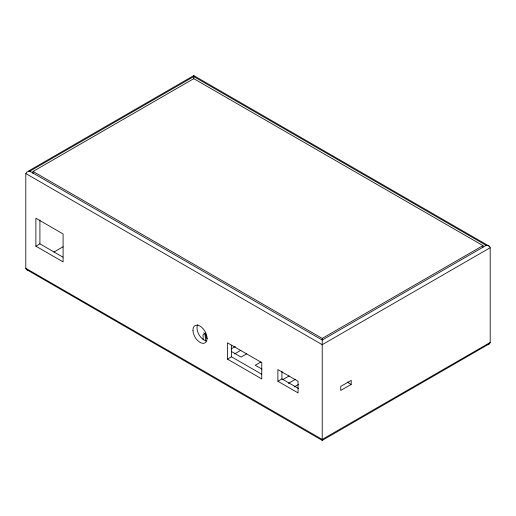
<?xml version="1.0" encoding="UTF-8"?>
<svg xmlns="http://www.w3.org/2000/svg" width="516" height="516" viewBox="0 0 516 516"><rect width="100%" height="100%" fill="white"/><g stroke="black" fill="none" stroke-linecap="round" stroke-linejoin="round"><path stroke-width="0.77" d="M203.672 332.885L205.007 333.659L205.607 340.947M25.8 173.544L26.98 171.899L29.831 171.215L193.777 76.568L486.169 245.377L488.181 245.687L489.658 246.545L490.2 247.706L490.2 342.456L489.658 343.617L322.223 440.4L26.342 269.455L25.8 268.294L25.8 173.544L322.223 344.688L490.2 247.706M28.406 171.08L193.777 75.6L489.02 246.061M33.056 173.776L33.056 171.454L193.777 78.664L482.944 245.61L482.944 247.164M35.881 246.177L63.094 261.889L63.094 233.954L35.881 218.242L35.881 246.177L39.913 243.849L62.939 257.149M54.025 251.995L63.068 246.777M205.007 333.659L202.994 334.826L203.233 339.773M231.136 348.913L235.315 346.5M234.619 353.886L240.888 350.267M227.485 359.13L261.76 378.918L261.76 362.625L227.485 342.837L227.485 359.13L231.516 356.801L261.676 374.216M246.661 353.853L241.088 357.072L231.723 351.667M260.825 362.032L255.252 365.251L261.941 369.114M33.056 171.454L322.223 338.399L482.944 245.61M486.169 245.377L322.223 340.031L29.831 171.215M277.885 381.247L298.048 392.889L298.048 381.247L277.885 369.604L277.885 381.247L281.917 378.918L298.603 388.554M282.858 379.583L289.128 375.958M288.431 383.343L295.397 379.325M294.197 386.935L298.377 384.523M351.209 384.407L340.747 390.444L340.747 386.42L351.209 380.376L351.209 384.407L347.178 382.079M490.2 342.456L322.223 439.432L25.8 268.294M206.116 337.877L206.594 337.599M489.02 344.101L487.214 344.701M28.786 270.545L26.98 269.939M207.219 338.715L206.394 337.548L205.252 333.039M322.223 338.399L322.223 440.4M281.917 371.159L281.917 378.918M231.516 345.165L231.516 356.801M193.777 75.6L193.777 78.896M39.913 219.906L39.913 243.849M206.245 340.928A9.978 5.76 60 0 1 198.692 334.142A9.978 5.76 60 0 1 197.744 324.609M192.965 330.633A9.978 5.76 60 0 0 203.872 343.295A9.978 5.76 60 0 0 203.188 328.808A9.978 5.76 60 0 0 192.965 330.633"/></g></svg>
